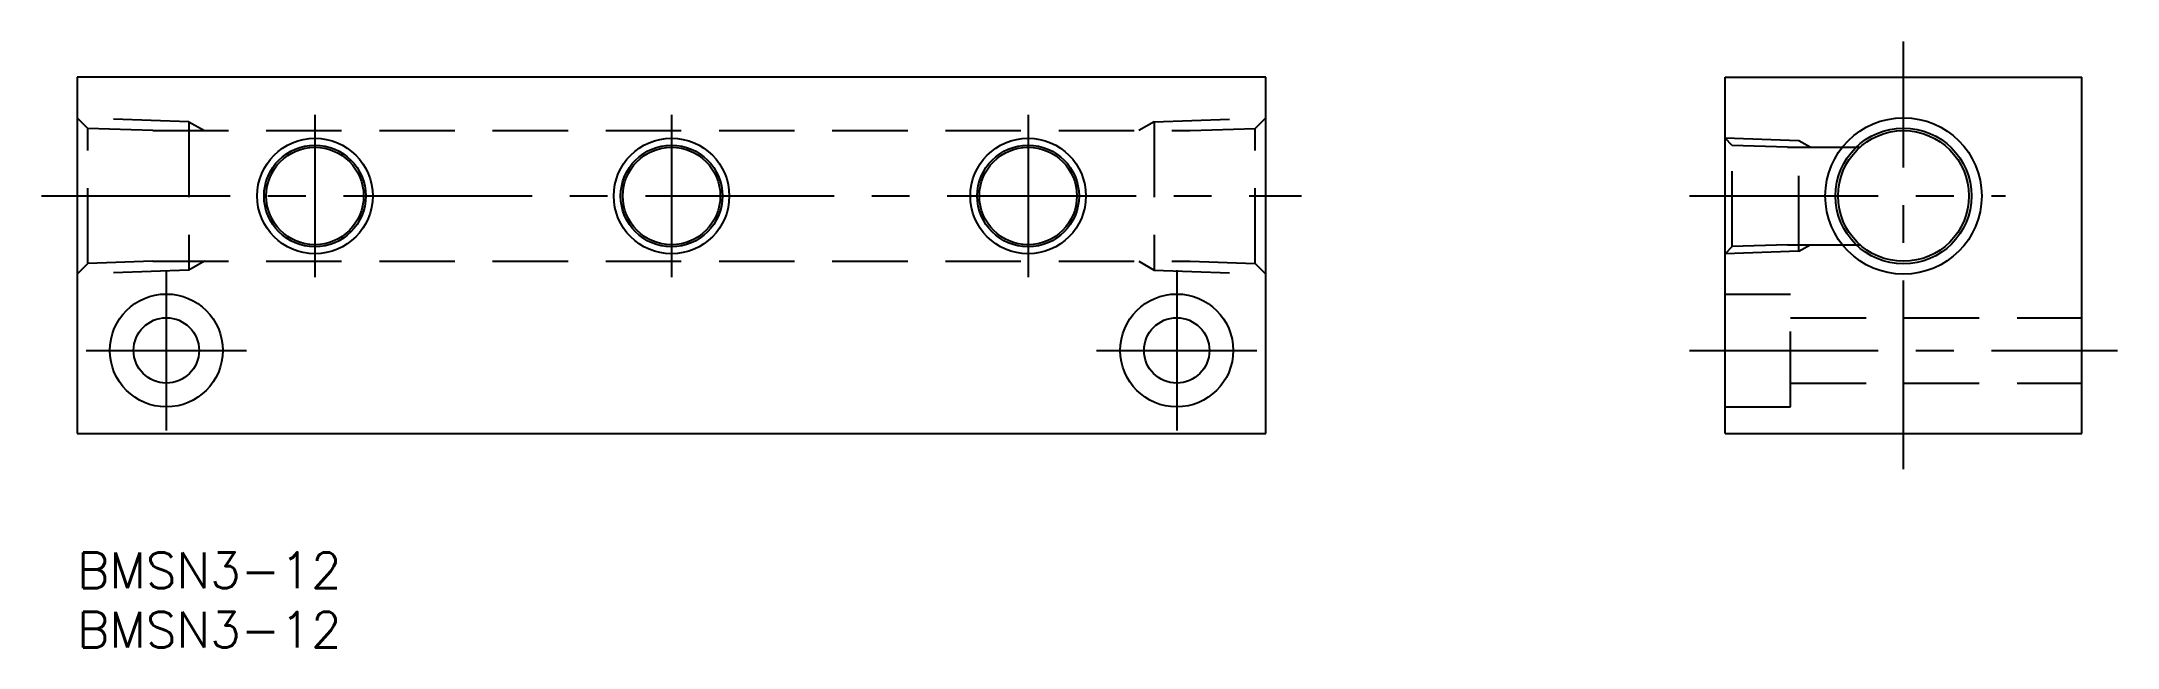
# Model space of a CAD drawing. Extents: x -3 to 172, y -8 to 43.
import ezdxf

# ---------------------------------------------------------------- set-up
doc = ezdxf.new("R2010")
doc.units = 0
doc.header["$LTSCALE"] = 0.5
doc.linetypes.add('CENTER', pattern=[50.8, 31.75, -6.35, 6.35, -6.35])
doc.linetypes.add('DASHED', pattern=[19.05, 12.7, -6.35])
doc.layers.get('0').update_dxf_attribs({"linetype": 'CONTINUOUS'})
for name, color, linetype in [('MSM_CENTER', 1, 'CENTER'), ('MSM_CONTINUOUS', 7, 'CONTINUOUS'), ('MSM_DASHED', 4, 'DASHED'), ('MSM_NARROW', 5, 'CONTINUOUS'), ('MSM_PART_NUMBER', 7, 'CONTINUOUS')]:
    doc.layers.add(name, color=color, linetype=linetype)
doc.styles.get("Standard").update_dxf_attribs({"font": 'txt.shx', "height": 3, "bigfont": 'bigfont.shx'})

# ---------------------------------------------------------------- blocks, each defined once
blk = doc.blocks.new('*U8')
at = {"layer": 'MSM_PART_NUMBER'}
blk.add_text('BMSN3-12', height=3, dxfattribs=at).set_placement((0, -3))
blk = doc.blocks.new('*U9')
at = {"layer": 'MSM_PART_NUMBER'}
blk.add_text('BMSN3-12', height=3, dxfattribs=at).set_placement((0, -8))

msp = doc.modelspace()

# ---------------------------------------------------------------- linework, layer by layer
for p, q in [((138.64, 40), (168.64, 40)), ((138.64, 10), (138.64, 40)), ((168.64, 10), (168.64, 40)), ((50, 34.6), (50, 34.6)), ((138.64, 10), (168.64, 10))]:
    msp.add_line(p, q)
at = {"layer": 'MSM_CENTER'}
for p, q in [((153.64, 7), (153.64, 43)), ((20, 36.84), (20, 23.16)), ((50, 36.84), (50, 23.16)), ((80, 36.84), (80, 23.16)), ((-3, 30), (103, 30)), ((135.64, 30), (162.22, 30)), ((7.5, 23.75), (7.5, 10.25)), ((92.5, 23.75), (92.5, 10.25)), ((0.75, 17), (14.25, 17)), ((85.75, 17), (99.25, 17)), ((135.64, 17), (171.64, 17))]:
    msp.add_line(p, q, dxfattribs=at)
at = {"layer": 'MSM_CONTINUOUS'}
for p, q in [((100, 40), (0, 40)), ((0, 40), (0, 10)), ((100, 10), (100, 40)), ((0, 10), (100, 10))]:
    msp.add_line(p, q, dxfattribs=at)
for centre, radius in [((153.64, 30), 5.72), ((153.64, 30), 5.5), ((20, 30), 4.28), ((20, 30), 4.1), ((50, 30), 4.28), ((50, 30), 4.1), ((80, 30), 4.28), ((80, 30), 4.1), ((7.5, 17), 4.75), ((92.5, 17), 4.75), ((7.5, 17), 2.75), ((92.5, 17), 2.75)]:
    msp.add_circle(centre, radius, dxfattribs=at)
at = {"layer": 'MSM_DASHED'}
for p, q in [((9.4, 36.25), (0, 36.58)), ((0.89, 35.69), (0, 36.58)), ((6.37, 35.5), (0.89, 35.69)), ((0.89, 24.31), (0.89, 35.69)), ((6.37, 35.5), (93.63, 35.5)), ((9.4, 36.25), (10.7, 35.5)), ((9.4, 36.25), (9.4, 23.75)), ((90.6, 36.25), (89.3, 35.5)), ((90.6, 36.25), (100, 36.58)), ((90.6, 36.25), (90.6, 23.75)), ((93.63, 35.5), (99.11, 35.69)), ((99.11, 35.69), (100, 36.58)), ((99.11, 24.31), (99.11, 35.69)), ((144.84, 34.65), (138.64, 34.86)), ((139.24, 34.26), (138.64, 34.86)), ((143.88, 34.1), (139.24, 34.26)), ((139.24, 25.74), (139.24, 34.26)), ((143.88, 34.1), (149.98, 34.1)), ((145.79, 34.1), (144.84, 34.65)), ((144.84, 25.35), (144.84, 34.65)), ((6.37, 24.5), (0.89, 24.31)), ((6.37, 24.5), (93.63, 24.5)), ((10.7, 24.5), (9.4, 23.75)), ((89.3, 24.5), (90.6, 23.75)), ((93.63, 24.5), (99.11, 24.31)), ((139.24, 25.74), (138.64, 25.14)), ((144.84, 25.35), (138.64, 25.14)), ((143.88, 25.9), (139.24, 25.74)), ((143.88, 25.9), (149.98, 25.9)), ((144.84, 25.35), (145.79, 25.9)), ((0.89, 24.31), (0, 23.42)), ((9.4, 23.75), (0, 23.42)), ((90.6, 23.75), (100, 23.42)), ((99.11, 24.31), (100, 23.42)), ((138.64, 21.75), (144.14, 21.75)), ((144.14, 12.25), (144.14, 21.75)), ((144.14, 19.75), (168.64, 19.75)), ((144.14, 14.25), (168.64, 14.25)), ((138.64, 12.25), (144.14, 12.25))]:
    msp.add_line(p, q, dxfattribs=at)
at = {"layer": 'MSM_NARROW'}
for centre, radius in [((153.64, 30), 6.58), ((20, 30), 4.86), ((50, 30), 4.86), ((80, 30), 4.86)]:
    msp.add_circle(centre, radius, dxfattribs=at)

# ---------------------------------------------------------------- block references
at = {"layer": 'MSM_CONTINUOUS'}
for name in ['*U8', '*U9']:
    msp.add_blockref(name, (0, 0), dxfattribs=at)

doc.saveas('drawing.dxf')
